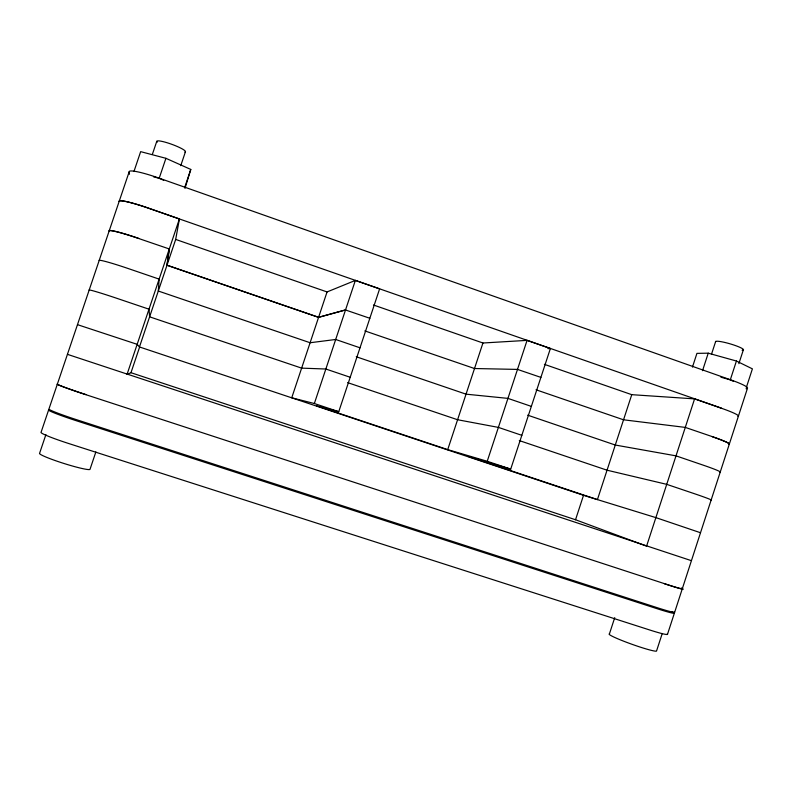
<?xml version="1.0" encoding="UTF-8"?>
<svg xmlns="http://www.w3.org/2000/svg" width="792" height="792" viewBox="0 0 792 792"><rect width="100%" height="100%" fill="white"/><g stroke="black" fill="none" stroke-linecap="round" stroke-linejoin="round"><path stroke-width="1.19" d="M169.26 249.064L166.983 265.261L318.572 317.364L345.52 309.979L369.834 318.275M700.187 532.63L655.875 517.621L583.526 495.317L139.461 346.955L175.685 239.431L179.408 218.958L148.985 208.336A31.621 3.208 19.5 0 0 119.196 201.307A31.621 3.208 19.5 0 1 148.985 208.336L721.552 408.187M133.947 171.488L140.659 151.648L165.924 158.311L190.783 169.439L184.991 188.377M733.501 381.378L730.293 379.863L736.421 361.023L708.236 353.173L696.93 353.371L692.456 367.102M738.857 363.667L743.441 349.589M662.231 633.521L656.509 651.123A25.275 1.99 19.6 0 1 629.224 643.292A25.275 1.99 19.6 0 1 609.444 633.847L614.731 617.651M746.351 387.456L752.4 368.854L736.421 361.023M667.517 634.263L674.368 613.186M674.665 612.256L747.48 388.248A30.175 3.386 16.7 0 0 730.769 379.873L159.172 178.16A31.611 3.911 19.7 0 0 129.165 171.824L48.985 408.89A31.749 1.732 17.8 0 0 77.527 420.007L656.687 607.523A30.304 1.505 19.1 0 0 674.398 611.949M737.956 416.443A30.185 2.782 17 0 0 721.522 408.286L694.584 398.881L631.759 394.673L597.425 499.603L468.527 456.558L510.711 469.121L550.391 348.52L527.066 340.372L482.942 343.005L373.468 304.999M702.524 370.696L708.236 353.173M694.584 398.881L646.569 546.173L575.527 519.75L130.977 372.705L126.997 374.497L179.408 218.958M711.454 354.37L715.681 341.431M575.527 519.75L583.526 495.317M175.685 239.431L327.056 291.941L355.37 280.408L379.615 288.872L338.758 411.682L316.503 405.801L447.718 449.618L482.942 343.005M447.718 449.618L487.219 461.281L527.066 340.372M327.056 291.941L291.733 397.792L314.355 403.524L338.758 411.682M314.355 403.524L355.37 280.408M45.916 434.59L39.6 453.252A26.482 2.297 17.5 0 0 63.083 463.201A26.482 2.297 17.5 0 0 90.011 469.329L95.872 451.915M152.381 154.301L156.747 141.412M163.706 180.299L159.172 178.319L165.924 158.311M180.744 165.686L185.476 151.658M184.912 186.863L190.783 169.439M130.977 372.705L139.6 347.114L137.165 344.332L77.497 324.661M345.55 309.88L318.602 317.285L167.013 265.181L169.3 248.965L138.788 238.54A31.64 2.505 19.2 0 0 109.147 231.016M547.935 348.609L550.391 348.52M153.44 176.764L159.172 178.319M720.908 377.2L730.293 379.863M487.219 461.281L510.711 469.121M347.638 382.625L457.588 419.74L498.386 427.393L521.829 435.323M519.304 440.58L607.048 470.2L666.725 484.348L693.792 493.495A30.225 0.95 17.9 0 1 710.771 500.069M350.212 377.269L325.849 369.022L301.633 368.132L149.619 316.83L149.005 309.197L118.424 298.851A31.67 1.099 18.8 0 0 89.15 290.139M356.252 356.747L466.043 394.168L507.949 398.386L531.353 406.395M527.67 415.166L615.285 445.035L676.012 455.855L703.029 465.092A30.215 1.564 17.6 0 1 719.829 472.2M360.013 347.807L335.689 339.481L310.108 342.738L158.301 291.03L159.143 279.121L128.611 268.676A31.66 1.802 19 0 0 99.158 260.558M364.855 330.907L474.507 368.527L517.493 369.409L540.896 377.388M536.026 389.783L623.542 419.8L685.288 427.403L712.295 436.63A30.195 2.178 17.3 0 1 728.907 444.262M544.401 364.34L631.759 394.673M691.099 560.568L67.439 354.341M129.165 171.824L129.472 174.27M715.542 341.926A14.573 1.99 16.3 0 1 731.937 344.401A14.573 1.99 16.3 0 1 742.094 350.262M157.222 142.214A15.266 2.297 20 0 1 171.3 144.134A15.266 2.297 20 0 1 184.892 152.084M672.121 611.79A30.304 1.525 19.1 0 1 656.37 608.474L77.19 421.017A31.749 1.762 17.8 0 1 48.649 409.88L41.105 432.194A31.759 2.297 17.6 0 0 69.508 443.777L649.4 629.888A30.314 1.99 19.4 0 0 667.26 633.897M57.361 384.13A31.729 1.148 18 0 0 86.061 394.743L664.448 583.654A30.284 0.99 18.9 0 0 681.239 588.129A30.284 0.99 18.9 0 1 664.419 583.744M86.09 394.644A31.729 1.138 18 0 1 57.4 384.031M712.265 436.719A30.195 2.168 17.3 0 1 728.878 444.352M109.177 230.917A31.64 2.505 19.2 0 1 138.828 238.441M747.014 388.565A30.175 3.386 16.7 0 1 746.054 388.733"/></g></svg>
